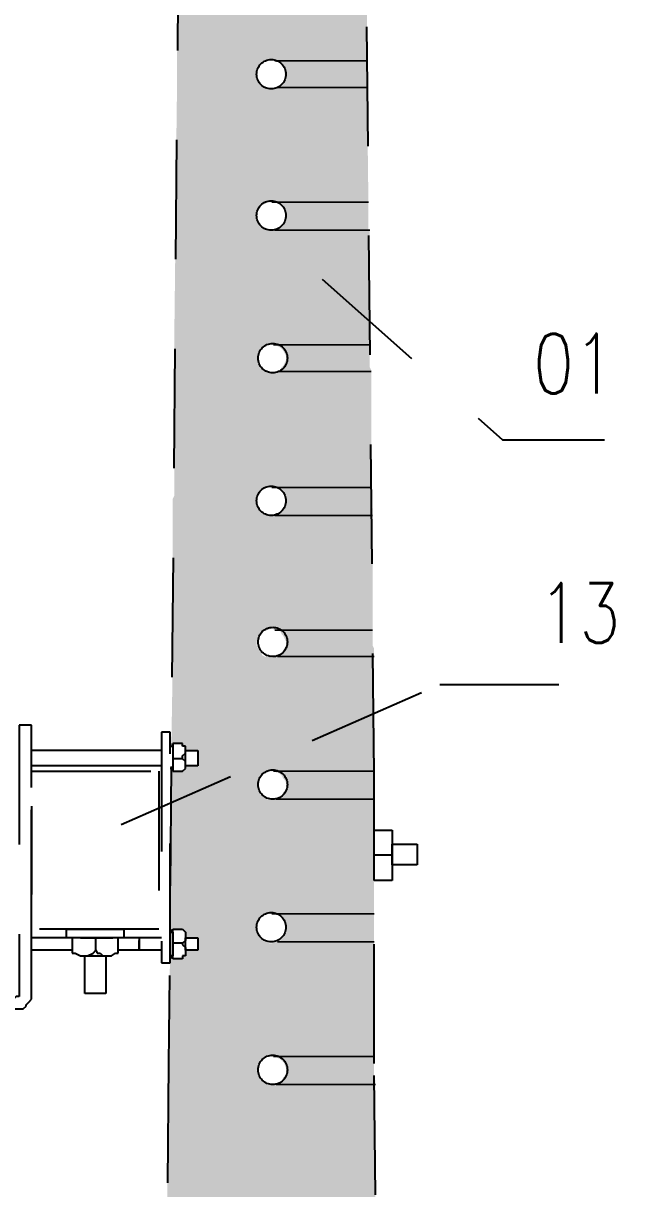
# Model space of a CAD drawing. Header units: metres. Extents: x 2999 to 3164, y 1641 to 1678.
# Drawn here: x 3119.093 to 3120.099, y 1668.401 to 1670.354 of the extents above; entities that cross this region are included whole.
import ezdxf

# ---------------------------------------------------------------- set-up
doc = ezdxf.new("R2010")
doc.units = ezdxf.units.M
doc.linetypes.add('CONTORNO_QUADRO_T', pattern=[0.35, 0.2, -0.15])
doc.linetypes.add('Contínuo', pattern=[0])
doc.layers.add('PDF29_Geometry', color=7, linetype='Continuous')
doc.layers.add('PDF29_Solid Fills', color=7, linetype='Continuous', true_color=0x939598)
doc.layers.add('PDF8_Text', color=30, linetype='Continuous', true_color=0xff7f00)
doc.styles.add('ROMANS', font='ROMANS.shx', dxfattribs={"width": 0.8, "height": 0.1})

msp = doc.modelspace()

# ---------------------------------------------------------------- linework, layer by layer
at = {"layer": 'PDF29_Geometry', "linetype": 'CONTORNO_QUADRO_T', "lineweight": 25}
for points in [[(3119.3628, 1671.5585), (3119.337, 1668.611), (3119.3277, 1667.6785)], [(3119.6955, 1667.3411), (3119.6815, 1668.611), (3119.6815, 1669.0983), (3119.658, 1671.5585)], [(3119.3253, 1669.1358), (3119.1801, 1669.1358), (3119.1074, 1669.1358)], [(3119.3394, 1669.1428), (3119.3441, 1669.1428), (3119.3441, 1669.1053), (3119.3394, 1669.1053)], [(3119.3605, 1669.1217), (3119.3441, 1669.1217)], [(3119.3253, 1669.11), (3119.1543, 1669.11), (3119.1074, 1669.11)], [(3119.3206, 1668.8359), (3119.1074, 1668.8359), (3119.1074, 1669.1007), (3119.3206, 1669.1007), (3119.3206, 1668.8218)], [(3119.1074, 1669.0421), (3119.1074, 1668.8945)], [(3119.7119, 1668.9601), (3119.7119, 1668.9554), (3119.7119, 1668.9249), (3119.7119, 1668.9179), (3119.6815, 1668.9179), (3119.6815, 1669.0023), (3119.7119, 1669.0023), (3119.7119, 1668.9976), (3119.7119, 1668.9601), (3119.6815, 1668.9601)], [(3119.1754, 1668.8218), (3119.1074, 1668.8218)], [(3119.241, 1668.8218), (3119.1894, 1668.8218), (3119.241, 1668.8218)], [(3119.241, 1668.8218), (3119.1894, 1668.8218), (3119.2433, 1668.8218), (3119.1894, 1668.8218)], [(3119.1965, 1668.8218), (3119.2316, 1668.8218)], [(3119.2152, 1668.8008), (3119.2152, 1668.8218)], [(3119.3253, 1668.8218), (3119.2527, 1668.8218)], [(3119.2878, 1668.8218), (3119.2878, 1668.8008), (3119.2878, 1668.8172)], [(3119.3394, 1668.8312), (3119.3441, 1668.8312), (3119.3441, 1668.7914), (3119.3394, 1668.7914)], [(3119.1754, 1668.8008), (3119.1074, 1668.8008)], [(3119.3253, 1668.8008), (3119.2527, 1668.8008)], [(3119.3605, 1668.8125), (3119.3441, 1668.8125)], [(3119.1918, 1668.7914), (3119.2363, 1668.7914)], [(3119.2316, 1668.7914), (3119.2316, 1668.7328), (3119.2316, 1668.7281), (3119.1965, 1668.7281), (3119.1965, 1668.7914)]]:
    msp.add_lwpolyline(points, dxfattribs=at)
at = {"layer": 'PDF29_Geometry', "color": 252, "linetype": 'CONTORNO_QUADRO_T', "lineweight": 0, "true_color": 0x939598}
for points in [[(3119.6697, 1670.2909), (3119.5151, 1670.2909), (3119.6697, 1670.2909)], [(3119.6697, 1670.2464), (3119.5198, 1670.2464), (3119.6697, 1670.2464)], [(3119.6721, 1670.0543), (3119.5104, 1670.0543), (3119.6721, 1670.0543)], [(3119.6744, 1670.0074), (3119.5151, 1670.0074), (3119.6744, 1670.0074)], [(3119.6744, 1669.8153), (3119.5128, 1669.8153), (3119.6744, 1669.8153)], [(3119.6768, 1669.7708), (3119.5198, 1669.7708), (3119.6768, 1669.7708)], [(3119.6768, 1669.5763), (3119.5104, 1669.5763), (3119.6768, 1669.5763)], [(3119.6791, 1669.5294), (3119.5151, 1669.5294), (3119.6791, 1669.5294)], [(3119.6791, 1669.3373), (3119.5151, 1669.3373), (3119.6791, 1669.3373)], [(3119.6815, 1669.2928), (3119.5198, 1669.2928), (3119.6815, 1669.2928)], [(3119.6815, 1669.1007), (3119.5128, 1669.1007), (3119.6815, 1669.1007)], [(3119.6815, 1669.0538), (3119.5174, 1669.0538), (3119.6815, 1669.0538)], [(3119.6815, 1668.8617), (3119.5104, 1668.8617), (3119.6815, 1668.8617)], [(3119.6815, 1668.8148), (3119.5198, 1668.8148), (3119.6815, 1668.8148)], [(3119.6815, 1668.6227), (3119.5128, 1668.6227), (3119.6815, 1668.6227)], [(3119.6838, 1668.5758), (3119.5174, 1668.5758), (3119.6838, 1668.5758)]]:
    msp.add_lwpolyline(points, dxfattribs=at)
at = {"layer": 'PDF29_Geometry', "color": 150, "linetype": 'CONTORNO_QUADRO_T', "lineweight": 25, "true_color": 0x007fff}
for points in [[(3119.5948, 1669.9254), (3119.897, 1669.656), (3120.0681, 1669.656)], [(3119.2574, 1669.0116), (3119.7916, 1669.2459), (3120.0985, 1669.2459)]]:
    msp.add_lwpolyline(points, dxfattribs=at)
at = {"layer": 'PDF29_Geometry', "linetype": 'CONTORNO_QUADRO_T', "lineweight": 25}
for points in [[(3119.0863, 1669.178), (3119.0863, 1668.7234), (3119.0816, 1668.7234), (3119.077, 1668.7188), (3118.9012, 1668.7188), (3118.9012, 1668.7024), (3119.0816, 1668.7024), (3119.0863, 1668.7024), (3119.0887, 1668.7024), (3119.0934, 1668.7024), (3119.098, 1668.707), (3119.098, 1668.7094), (3119.1027, 1668.7141), (3119.1074, 1668.7188), (3119.1074, 1668.7234), (3119.1074, 1669.178)], [(3119.3394, 1668.7797), (3119.3394, 1669.1663), (3119.3253, 1669.1663), (3119.3253, 1668.7797)], [(3119.3605, 1669.1475), (3119.3441, 1669.1475), (3119.3441, 1669.1007), (3119.3605, 1669.1007), (3119.3651, 1669.1053), (3119.3651, 1669.1171), (3119.3605, 1669.1217), (3119.3605, 1669.1264), (3119.3651, 1669.1311), (3119.3651, 1669.1428), (3119.3605, 1669.1428)], [(3119.3651, 1669.11), (3119.3651, 1669.1358), (3119.3862, 1669.1358), (3119.3862, 1669.1311), (3119.3862, 1669.1147), (3119.3862, 1669.11)], [(3119.7119, 1668.9788), (3119.7541, 1668.9788), (3119.7541, 1668.9437), (3119.7119, 1668.9437)], [(3119.166, 1668.8359), (3119.2621, 1668.8359), (3119.2621, 1668.8218), (3119.166, 1668.8218)], [(3119.2527, 1668.8008), (3119.2527, 1668.8218), (3119.1754, 1668.8218), (3119.1754, 1668.8008), (3119.1754, 1668.7961), (3119.1801, 1668.7961), (3119.1894, 1668.7914), (3119.2011, 1668.7914), (3119.2105, 1668.7961), (3119.2152, 1668.8008), (3119.2175, 1668.7961), (3119.2222, 1668.7961), (3119.2269, 1668.7914), (3119.241, 1668.7914), (3119.248, 1668.7961), (3119.2527, 1668.7961)], [(3119.3605, 1668.8359), (3119.3651, 1668.8312), (3119.3651, 1668.8172), (3119.3605, 1668.8125), (3119.3605, 1668.8101), (3119.3651, 1668.8054), (3119.3651, 1668.7914), (3119.3605, 1668.7914), (3119.3605, 1668.7867), (3119.3441, 1668.7867), (3119.3441, 1668.8359)], [(3119.3651, 1668.8218), (3119.3862, 1668.8218), (3119.3862, 1668.8008), (3119.3651, 1668.8008)]]:
    msp.add_lwpolyline(points, close=True, dxfattribs=at)
for centre in [(3119.5092, 1670.2687), (3119.5092, 1670.032), (3119.5116, 1669.793), (3119.5092, 1669.554), (3119.5116, 1669.3174), (3119.5116, 1669.0784), (3119.5092, 1668.8394), (3119.5116, 1668.6004)]:
    msp.add_circle(centre, 0.0246, dxfattribs=at)
at = {"layer": 'PDF29_Solid Fills', "linetype": 'CONTORNO_QUADRO_T', "transparency": 33554559}
for points in [[(3119.3534, 1670.3987), (3119.6697, 1670.2933), (3119.3511, 1670.2933)], [(3119.6697, 1670.3987), (3119.3534, 1670.3987), (3119.6697, 1670.2933)], [(3119.5057, 1670.2933), (3119.3511, 1670.2933), (3119.501, 1670.2909)], [(3119.3511, 1670.2933), (3119.501, 1670.2909), (3119.3511, 1670.2909)], [(3119.4987, 1670.2909), (3119.4987, 1670.2909), (3119.3511, 1670.2909)], [(3119.4987, 1670.2909), (3119.3511, 1670.2909), (3119.501, 1670.2909)], [(3119.4987, 1670.2909), (3119.3511, 1670.2909), (3119.494, 1670.2886)], [(3119.3511, 1670.2909), (3119.494, 1670.2886), (3119.3511, 1670.2886)], [(3119.494, 1670.2886), (3119.3511, 1670.2886), (3119.4893, 1670.2839)], [(3119.3511, 1670.2886), (3119.4893, 1670.2839), (3119.3511, 1670.2839)], [(3119.4893, 1670.2839), (3119.3511, 1670.2839), (3119.487, 1670.2815)], [(3119.3511, 1670.2839), (3119.487, 1670.2815), (3119.3511, 1670.2815)], [(3119.6697, 1670.2933), (3119.5104, 1670.2933), (3119.6697, 1670.2909)], [(3119.5104, 1670.2933), (3119.6697, 1670.2909), (3119.5151, 1670.2909)], [(3119.5151, 1670.2909), (3119.6697, 1670.2909), (3119.5198, 1670.2909)], [(3119.6697, 1670.2909), (3119.5198, 1670.2909), (3119.6697, 1670.2886)], [(3119.5198, 1670.2909), (3119.6697, 1670.2886), (3119.5221, 1670.2886)], [(3119.6697, 1670.2886), (3119.5221, 1670.2886), (3119.6697, 1670.2839)], [(3119.5221, 1670.2886), (3119.6697, 1670.2839), (3119.5268, 1670.2839)], [(3119.6697, 1670.2839), (3119.5268, 1670.2839), (3119.6697, 1670.2815)], [(3119.5268, 1670.2839), (3119.6697, 1670.2815), (3119.5292, 1670.2815)], [(3119.487, 1670.2815), (3119.3511, 1670.2815), (3119.4846, 1670.2769)], [(3119.3511, 1670.2815), (3119.4846, 1670.2769), (3119.3511, 1670.2769)], [(3119.4846, 1670.2769), (3119.3511, 1670.2769), (3119.4846, 1670.2722)], [(3119.3511, 1670.2769), (3119.4846, 1670.2722), (3119.3511, 1670.2722)], [(3119.4846, 1670.2722), (3119.3511, 1670.2722), (3119.4846, 1670.2675)], [(3119.3511, 1670.2722), (3119.4846, 1670.2675), (3119.3511, 1670.2675)], [(3119.4846, 1670.2675), (3119.3511, 1670.2675), (3119.4846, 1670.2651)], [(3119.3511, 1670.2675), (3119.4846, 1670.2651), (3119.3511, 1670.2651)], [(3119.4846, 1670.2651), (3119.3511, 1670.2651), (3119.4846, 1670.2605)], [(3119.3511, 1670.2651), (3119.4846, 1670.2605), (3119.3511, 1670.2605)], [(3119.6697, 1670.2815), (3119.5292, 1670.2815), (3119.6697, 1670.2769)], [(3119.5292, 1670.2815), (3119.6697, 1670.2769), (3119.5315, 1670.2769)], [(3119.6697, 1670.2769), (3119.5315, 1670.2769), (3119.6697, 1670.2722)], [(3119.5315, 1670.2769), (3119.6697, 1670.2722), (3119.5315, 1670.2722)], [(3119.6697, 1670.2722), (3119.5315, 1670.2722), (3119.6697, 1670.2675)], [(3119.5315, 1670.2722), (3119.6697, 1670.2675), (3119.5315, 1670.2675)], [(3119.6697, 1670.2675), (3119.5315, 1670.2675), (3119.6697, 1670.2651)], [(3119.5315, 1670.2675), (3119.6697, 1670.2651), (3119.5315, 1670.2651)], [(3119.6697, 1670.2651), (3119.5315, 1670.2651), (3119.6697, 1670.2605)], [(3119.5315, 1670.2651), (3119.6697, 1670.2605), (3119.5315, 1670.2605)], [(3119.3511, 1670.2441), (3119.6721, 1670.0543), (3119.3487, 1670.0543)], [(3119.4846, 1670.2605), (3119.3511, 1670.2605), (3119.487, 1670.2581)], [(3119.3511, 1670.2605), (3119.487, 1670.2581), (3119.3511, 1670.2581)], [(3119.487, 1670.2581), (3119.3511, 1670.2581), (3119.4893, 1670.2534)], [(3119.3511, 1670.2581), (3119.4893, 1670.2534), (3119.3511, 1670.2534)], [(3119.487, 1670.2558), (3119.3511, 1670.2558), (3119.4917, 1670.2511)], [(3119.3511, 1670.2558), (3119.4917, 1670.2511), (3119.3511, 1670.2511)], [(3119.4917, 1670.2511), (3119.3511, 1670.2511), (3119.494, 1670.2487)], [(3119.3511, 1670.2511), (3119.494, 1670.2487), (3119.3511, 1670.2487)], [(3119.494, 1670.2487), (3119.3511, 1670.2487), (3119.4987, 1670.2464)], [(3119.3511, 1670.2487), (3119.4987, 1670.2464), (3119.3511, 1670.2464)], [(3119.501, 1670.2464), (3119.501, 1670.2464), (3119.3511, 1670.2464)], [(3119.501, 1670.2464), (3119.3511, 1670.2464), (3119.4987, 1670.2464)], [(3119.501, 1670.2464), (3119.3511, 1670.2464), (3119.5057, 1670.2441)], [(3119.3511, 1670.2464), (3119.5057, 1670.2441), (3119.3511, 1670.2441)], [(3119.6697, 1670.2441), (3119.3511, 1670.2441), (3119.6721, 1670.0543)], [(3119.5151, 1670.2464), (3119.6697, 1670.2441), (3119.5104, 1670.2441)], [(3119.5198, 1670.2464), (3119.6697, 1670.2464), (3119.5151, 1670.2464)], [(3119.6697, 1670.2464), (3119.5151, 1670.2464), (3119.6697, 1670.2441)], [(3119.5221, 1670.2487), (3119.6697, 1670.2464), (3119.5198, 1670.2464)], [(3119.5268, 1670.2511), (3119.6697, 1670.2487), (3119.5221, 1670.2487)], [(3119.6697, 1670.2487), (3119.5221, 1670.2487), (3119.6697, 1670.2464)], [(3119.5292, 1670.2558), (3119.6697, 1670.2511), (3119.5268, 1670.2511)], [(3119.6697, 1670.2511), (3119.5268, 1670.2511), (3119.6697, 1670.2487)], [(3119.5315, 1670.2605), (3119.6697, 1670.2581), (3119.5292, 1670.2581)], [(3119.6697, 1670.2581), (3119.5292, 1670.2581), (3119.6697, 1670.2534)], [(3119.5292, 1670.2581), (3119.6697, 1670.2534), (3119.5292, 1670.2534)], [(3119.6697, 1670.2558), (3119.5292, 1670.2558), (3119.6697, 1670.2511)], [(3119.6697, 1670.2605), (3119.5315, 1670.2605), (3119.6697, 1670.2581)], [(3119.5034, 1670.0543), (3119.5034, 1670.0543), (3119.3487, 1670.0543)], [(3119.5034, 1670.0543), (3119.3487, 1670.0543), (3119.5057, 1670.0543)], [(3119.5034, 1670.0543), (3119.3487, 1670.0543), (3119.4987, 1670.0519)], [(3119.3487, 1670.0543), (3119.4987, 1670.0519), (3119.3487, 1670.0519)], [(3119.4987, 1670.0519), (3119.3487, 1670.0519), (3119.494, 1670.0496)], [(3119.3487, 1670.0519), (3119.494, 1670.0496), (3119.3487, 1670.0496)], [(3119.494, 1670.0496), (3119.3487, 1670.0496), (3119.4917, 1670.0472)], [(3119.3487, 1670.0496), (3119.4917, 1670.0472), (3119.3487, 1670.0472)], [(3119.5104, 1670.0543), (3119.6721, 1670.0543), (3119.5151, 1670.0543)], [(3119.6721, 1670.0543), (3119.5151, 1670.0543), (3119.6721, 1670.0519)], [(3119.5151, 1670.0543), (3119.6721, 1670.0519), (3119.5198, 1670.0519)], [(3119.6721, 1670.0519), (3119.5198, 1670.0519), (3119.6721, 1670.0496)], [(3119.5198, 1670.0519), (3119.6721, 1670.0496), (3119.5245, 1670.0496)], [(3119.6721, 1670.0496), (3119.5245, 1670.0496), (3119.6721, 1670.0472)], [(3119.5245, 1670.0496), (3119.6721, 1670.0472), (3119.5268, 1670.0472)], [(3119.4917, 1670.0472), (3119.3487, 1670.0472), (3119.4893, 1670.0426)], [(3119.3487, 1670.0472), (3119.4893, 1670.0426), (3119.3487, 1670.0426)], [(3119.4893, 1670.0426), (3119.3487, 1670.0426), (3119.487, 1670.0402)], [(3119.3487, 1670.0426), (3119.487, 1670.0402), (3119.3487, 1670.0402)], [(3119.487, 1670.0402), (3119.3487, 1670.0402), (3119.4846, 1670.0355)], [(3119.3487, 1670.0402), (3119.4846, 1670.0355), (3119.3487, 1670.0355)], [(3119.4846, 1670.0355), (3119.3487, 1670.0355), (3119.4846, 1670.0308)], [(3119.3487, 1670.0355), (3119.4846, 1670.0308), (3119.3487, 1670.0308)], [(3119.4846, 1670.0308), (3119.3487, 1670.0308), (3119.4846, 1670.0262)], [(3119.3487, 1670.0308), (3119.4846, 1670.0262), (3119.3487, 1670.0262)], [(3119.6721, 1670.0472), (3119.5268, 1670.0472), (3119.6721, 1670.0426)], [(3119.5268, 1670.0472), (3119.6721, 1670.0426), (3119.5292, 1670.0426)], [(3119.6721, 1670.0426), (3119.5292, 1670.0426), (3119.6721, 1670.0402)], [(3119.5292, 1670.0426), (3119.6721, 1670.0402), (3119.5315, 1670.0402)], [(3119.6721, 1670.0402), (3119.5315, 1670.0402), (3119.6721, 1670.0355)], [(3119.5315, 1670.0402), (3119.6721, 1670.0355), (3119.5338, 1670.0355)], [(3119.6721, 1670.0355), (3119.5338, 1670.0355), (3119.6721, 1670.0308)], [(3119.5338, 1670.0355), (3119.6721, 1670.0308), (3119.5338, 1670.0308)], [(3119.6721, 1670.0308), (3119.5338, 1670.0308), (3119.6721, 1670.0262)], [(3119.5338, 1670.0308), (3119.6721, 1670.0262), (3119.5338, 1670.0262)], [(3119.4846, 1670.0262), (3119.3487, 1670.0262), (3119.487, 1670.0215)], [(3119.3487, 1670.0262), (3119.487, 1670.0215), (3119.3487, 1670.0215)], [(3119.487, 1670.0215), (3119.3487, 1670.0215), (3119.4893, 1670.0168)], [(3119.3487, 1670.0215), (3119.4893, 1670.0168), (3119.3487, 1670.0168)], [(3119.4893, 1670.0168), (3119.3487, 1670.0168), (3119.4917, 1670.0144)], [(3119.3487, 1670.0168), (3119.4917, 1670.0144), (3119.3487, 1670.0144)], [(3119.4917, 1670.0144), (3119.3487, 1670.0144), (3119.494, 1670.0121)], [(3119.3487, 1670.0144), (3119.494, 1670.0121), (3119.3487, 1670.0121)], [(3119.494, 1670.0121), (3119.3487, 1670.0121), (3119.4987, 1670.0097)], [(3119.3487, 1670.0121), (3119.4987, 1670.0097), (3119.3487, 1670.0097)], [(3119.4987, 1670.0097), (3119.3487, 1670.0097), (3119.5034, 1670.0074)], [(3119.3487, 1670.0097), (3119.5034, 1670.0074), (3119.3487, 1670.0074)], [(3119.5198, 1670.0097), (3119.6744, 1670.0074), (3119.5151, 1670.0074)], [(3119.5245, 1670.0121), (3119.6721, 1670.0097), (3119.5198, 1670.0097)], [(3119.6721, 1670.0097), (3119.5198, 1670.0097), (3119.6744, 1670.0074)], [(3119.5268, 1670.0144), (3119.6721, 1670.0121), (3119.5245, 1670.0121)], [(3119.6721, 1670.0121), (3119.5245, 1670.0121), (3119.6721, 1670.0097)], [(3119.5292, 1670.0168), (3119.6721, 1670.0144), (3119.5268, 1670.0144)], [(3119.6721, 1670.0144), (3119.5268, 1670.0144), (3119.6721, 1670.0121)], [(3119.5315, 1670.0215), (3119.6721, 1670.0168), (3119.5292, 1670.0168)], [(3119.6721, 1670.0168), (3119.5292, 1670.0168), (3119.6721, 1670.0144)], [(3119.5338, 1670.0262), (3119.6721, 1670.0215), (3119.5315, 1670.0215)], [(3119.6721, 1670.0215), (3119.5315, 1670.0215), (3119.6721, 1670.0168)], [(3119.6721, 1670.0262), (3119.5338, 1670.0262), (3119.6721, 1670.0215)], [(3119.3487, 1670.0074), (3119.6744, 1669.8153), (3119.3464, 1669.8153)], [(3119.5057, 1670.0074), (3119.5057, 1670.0074), (3119.3487, 1670.0074)], [(3119.5057, 1670.0074), (3119.3487, 1670.0074), (3119.5034, 1670.0074)], [(3119.6744, 1670.0074), (3119.3487, 1670.0074), (3119.6744, 1669.8153)], [(3119.5151, 1670.0074), (3119.6744, 1670.0074), (3119.5104, 1670.0074)], [(3119.5034, 1669.8153), (3119.5034, 1669.8153), (3119.3464, 1669.8153)], [(3119.5034, 1669.8153), (3119.3464, 1669.8153), (3119.5081, 1669.8153)], [(3119.5034, 1669.8153), (3119.3464, 1669.8153), (3119.4987, 1669.8129)], [(3119.3464, 1669.8153), (3119.4987, 1669.8129), (3119.3464, 1669.8129)], [(3119.5128, 1669.8153), (3119.6744, 1669.8153), (3119.5151, 1669.8153)], [(3119.6744, 1669.8153), (3119.5151, 1669.8153), (3119.6744, 1669.8129)], [(3119.5151, 1669.8153), (3119.6744, 1669.8129), (3119.5198, 1669.8129)], [(3119.4987, 1669.8129), (3119.3464, 1669.8129), (3119.4964, 1669.8106)], [(3119.3464, 1669.8129), (3119.4964, 1669.8106), (3119.3464, 1669.8106)], [(3119.4964, 1669.8106), (3119.3464, 1669.8106), (3119.4917, 1669.8083)], [(3119.3464, 1669.8106), (3119.4917, 1669.8083), (3119.3464, 1669.8083)], [(3119.4917, 1669.8083), (3119.3464, 1669.8083), (3119.4893, 1669.8059)], [(3119.3464, 1669.8083), (3119.4893, 1669.8059), (3119.3464, 1669.8059)], [(3119.4893, 1669.8059), (3119.3464, 1669.8059), (3119.487, 1669.8012)], [(3119.3464, 1669.8059), (3119.487, 1669.8012), (3119.3464, 1669.8012)], [(3119.487, 1669.8012), (3119.3464, 1669.8012), (3119.487, 1669.7965)], [(3119.3464, 1669.8012), (3119.487, 1669.7965), (3119.3464, 1669.7965)], [(3119.487, 1669.7965), (3119.3464, 1669.7965), (3119.487, 1669.7918)], [(3119.3464, 1669.7965), (3119.487, 1669.7918), (3119.3464, 1669.7918)], [(3119.6744, 1669.8129), (3119.5198, 1669.8129), (3119.6744, 1669.8106)], [(3119.5198, 1669.8129), (3119.6744, 1669.8106), (3119.5245, 1669.8106)], [(3119.6744, 1669.8106), (3119.5245, 1669.8106), (3119.6744, 1669.8083)], [(3119.5245, 1669.8106), (3119.6744, 1669.8083), (3119.5268, 1669.8083)], [(3119.6744, 1669.8083), (3119.5268, 1669.8083), (3119.6744, 1669.8059)], [(3119.5268, 1669.8083), (3119.6744, 1669.8059), (3119.5292, 1669.8059)], [(3119.6744, 1669.8059), (3119.5292, 1669.8059), (3119.6744, 1669.8012)], [(3119.5292, 1669.8059), (3119.6744, 1669.8012), (3119.5315, 1669.8012)], [(3119.6744, 1669.8012), (3119.5315, 1669.8012), (3119.6744, 1669.7965)], [(3119.5315, 1669.8012), (3119.6744, 1669.7965), (3119.5338, 1669.7965)], [(3119.6744, 1669.7965), (3119.5338, 1669.7965), (3119.6744, 1669.7918)], [(3119.5338, 1669.7965), (3119.6744, 1669.7918), (3119.5338, 1669.7918)], [(3119.487, 1669.7918), (3119.3464, 1669.7918), (3119.487, 1669.7895)], [(3119.3464, 1669.7918), (3119.487, 1669.7895), (3119.3464, 1669.7895)], [(3119.487, 1669.7895), (3119.3464, 1669.7895), (3119.487, 1669.7848)], [(3119.3464, 1669.7895), (3119.487, 1669.7848), (3119.3464, 1669.7848)], [(3119.487, 1669.7848), (3119.3464, 1669.7848), (3119.4893, 1669.7801)], [(3119.3464, 1669.7848), (3119.4893, 1669.7801), (3119.3464, 1669.7801)], [(3119.4893, 1669.7801), (3119.3464, 1669.7801), (3119.4917, 1669.7778)], [(3119.3464, 1669.7801), (3119.4917, 1669.7778), (3119.3464, 1669.7778)], [(3119.4917, 1669.7778), (3119.3464, 1669.7778), (3119.4964, 1669.7731)], [(3119.3464, 1669.7778), (3119.4964, 1669.7731), (3119.3464, 1669.7731)], [(3119.5268, 1669.7778), (3119.6768, 1669.7731), (3119.5245, 1669.7731)], [(3119.5292, 1669.7801), (3119.6744, 1669.7778), (3119.5268, 1669.7778)], [(3119.6744, 1669.7778), (3119.5268, 1669.7778), (3119.6768, 1669.7731)], [(3119.5315, 1669.7848), (3119.6744, 1669.7801), (3119.5292, 1669.7801)], [(3119.6744, 1669.7801), (3119.5292, 1669.7801), (3119.6744, 1669.7778)], [(3119.5338, 1669.7895), (3119.6744, 1669.7848), (3119.5315, 1669.7848)], [(3119.6744, 1669.7848), (3119.5315, 1669.7848), (3119.6744, 1669.7801)], [(3119.6744, 1669.7918), (3119.5338, 1669.7918), (3119.6744, 1669.7895)], [(3119.5338, 1669.7918), (3119.6744, 1669.7895), (3119.5338, 1669.7895)], [(3119.6744, 1669.7895), (3119.5338, 1669.7895), (3119.6744, 1669.7848)], [(3119.4964, 1669.7731), (3119.3464, 1669.7731), (3119.4987, 1669.7708)], [(3119.3464, 1669.7731), (3119.4987, 1669.7708), (3119.3464, 1669.7708)], [(3119.5034, 1669.7708), (3119.5034, 1669.7708), (3119.3464, 1669.7708)], [(3119.5034, 1669.7708), (3119.3464, 1669.7708), (3119.4987, 1669.7708)], [(3119.5034, 1669.7708), (3119.3464, 1669.7708), (3119.5081, 1669.7684)], [(3119.3464, 1669.7708), (3119.5081, 1669.7684), (3119.3464, 1669.7684)], [(3119.6768, 1669.7684), (3119.3464, 1669.7684), (3119.6768, 1669.5763)], [(3119.3464, 1669.7684), (3119.6768, 1669.5763), (3119.3464, 1669.5763)], [(3119.5151, 1669.7708), (3119.6768, 1669.7684), (3119.5128, 1669.7684)], [(3119.5198, 1669.7708), (3119.6768, 1669.7708), (3119.5151, 1669.7708)], [(3119.6768, 1669.7708), (3119.5151, 1669.7708), (3119.6768, 1669.7684)], [(3119.5245, 1669.7731), (3119.6768, 1669.7708), (3119.5198, 1669.7708)], [(3119.6768, 1669.7731), (3119.5245, 1669.7731), (3119.6768, 1669.7708)], [(3119.3464, 1669.5622), (3119.4846, 1669.5575), (3119.3441, 1669.5575)], [(3119.501, 1669.5763), (3119.501, 1669.5763), (3119.3464, 1669.5763)], [(3119.501, 1669.5763), (3119.3464, 1669.5763), (3119.5057, 1669.5763)], [(3119.501, 1669.5763), (3119.3464, 1669.5763), (3119.4987, 1669.5739)], [(3119.3464, 1669.5763), (3119.4987, 1669.5739), (3119.3464, 1669.5739)], [(3119.4987, 1669.5739), (3119.3464, 1669.5739), (3119.494, 1669.5716)], [(3119.3464, 1669.5739), (3119.494, 1669.5716), (3119.3464, 1669.5716)], [(3119.494, 1669.5716), (3119.3464, 1669.5716), (3119.4917, 1669.5693)], [(3119.3464, 1669.5716), (3119.4917, 1669.5693), (3119.3464, 1669.5693)], [(3119.4917, 1669.5693), (3119.3464, 1669.5693), (3119.4893, 1669.5646)], [(3119.3464, 1669.5693), (3119.4893, 1669.5646), (3119.3464, 1669.5646)], [(3119.4893, 1669.5646), (3119.3464, 1669.5646), (3119.487, 1669.5622)], [(3119.3464, 1669.5646), (3119.487, 1669.5622), (3119.3464, 1669.5622)], [(3119.487, 1669.5622), (3119.3464, 1669.5622), (3119.4846, 1669.5575)], [(3119.5104, 1669.5763), (3119.6768, 1669.5763), (3119.5151, 1669.5763)], [(3119.6768, 1669.5763), (3119.5151, 1669.5763), (3119.6768, 1669.5739)], [(3119.5151, 1669.5763), (3119.6768, 1669.5739), (3119.5198, 1669.5739)], [(3119.6768, 1669.5739), (3119.5198, 1669.5739), (3119.6768, 1669.5716)], [(3119.5198, 1669.5739), (3119.6768, 1669.5716), (3119.5245, 1669.5716)], [(3119.6768, 1669.5716), (3119.5245, 1669.5716), (3119.6768, 1669.5693)], [(3119.5245, 1669.5716), (3119.6768, 1669.5693), (3119.5268, 1669.5693)], [(3119.6768, 1669.5693), (3119.5268, 1669.5693), (3119.6768, 1669.5646)], [(3119.5268, 1669.5693), (3119.6768, 1669.5646), (3119.5292, 1669.5646)], [(3119.6768, 1669.5646), (3119.5292, 1669.5646), (3119.6768, 1669.5622)], [(3119.5292, 1669.5646), (3119.6768, 1669.5622), (3119.5315, 1669.5622)], [(3119.6768, 1669.5622), (3119.5315, 1669.5622), (3119.6768, 1669.5575)], [(3119.5315, 1669.5622), (3119.6768, 1669.5575), (3119.5315, 1669.5575)], [(3119.4846, 1669.5575), (3119.3441, 1669.5575), (3119.4846, 1669.5529)], [(3119.3441, 1669.5575), (3119.4846, 1669.5529), (3119.3441, 1669.5529)], [(3119.4846, 1669.5529), (3119.3441, 1669.5529), (3119.4846, 1669.5482)], [(3119.3441, 1669.5529), (3119.4846, 1669.5482), (3119.3441, 1669.5482)], [(3119.4846, 1669.5482), (3119.3441, 1669.5482), (3119.487, 1669.5435)], [(3119.3441, 1669.5482), (3119.487, 1669.5435), (3119.3441, 1669.5435)], [(3119.487, 1669.5435), (3119.3441, 1669.5435), (3119.4893, 1669.5411)], [(3119.3441, 1669.5435), (3119.4893, 1669.5411), (3119.3441, 1669.5411)], [(3119.4893, 1669.5411), (3119.3441, 1669.5411), (3119.4917, 1669.5365)], [(3119.3441, 1669.5411), (3119.4917, 1669.5365), (3119.3441, 1669.5365)], [(3119.5292, 1669.5411), (3119.6791, 1669.5365), (3119.5268, 1669.5365)], [(3119.5315, 1669.5435), (3119.6791, 1669.5411), (3119.5292, 1669.5411)], [(3119.6791, 1669.5411), (3119.5292, 1669.5411), (3119.6791, 1669.5365)], [(3119.6768, 1669.5575), (3119.5315, 1669.5575), (3119.6768, 1669.5529)], [(3119.5315, 1669.5575), (3119.6768, 1669.5529), (3119.5338, 1669.5529)], [(3119.5338, 1669.5529), (3119.6768, 1669.5482), (3119.5315, 1669.5482)], [(3119.6768, 1669.5482), (3119.5315, 1669.5482), (3119.6768, 1669.5435)], [(3119.5315, 1669.5482), (3119.6768, 1669.5435), (3119.5315, 1669.5435)], [(3119.6768, 1669.5435), (3119.5315, 1669.5435), (3119.6791, 1669.5411)], [(3119.6768, 1669.5529), (3119.5338, 1669.5529), (3119.6768, 1669.5482)], [(3119.4917, 1669.5365), (3119.3441, 1669.5365), (3119.494, 1669.5341)], [(3119.3441, 1669.5365), (3119.494, 1669.5341), (3119.3441, 1669.5341)], [(3119.494, 1669.5341), (3119.3441, 1669.5341), (3119.4987, 1669.5318)], [(3119.3441, 1669.5341), (3119.4987, 1669.5318), (3119.3441, 1669.5318)], [(3119.4987, 1669.5318), (3119.3441, 1669.5318), (3119.501, 1669.5294)], [(3119.3441, 1669.5318), (3119.501, 1669.5294), (3119.3441, 1669.5294)], [(3119.5057, 1669.5294), (3119.5057, 1669.5294), (3119.3441, 1669.5294)], [(3119.5057, 1669.5294), (3119.3441, 1669.5294), (3119.501, 1669.5294)], [(3119.6791, 1669.5294), (3119.3441, 1669.5294), (3119.6791, 1669.3396)], [(3119.3441, 1669.5294), (3119.6791, 1669.3396), (3119.3441, 1669.3396)], [(3119.5151, 1669.5294), (3119.6791, 1669.5294), (3119.5104, 1669.5294)], [(3119.5198, 1669.5318), (3119.6791, 1669.5294), (3119.5151, 1669.5294)], [(3119.5245, 1669.5341), (3119.6791, 1669.5318), (3119.5198, 1669.5318)], [(3119.6791, 1669.5318), (3119.5198, 1669.5318), (3119.6791, 1669.5294)], [(3119.5268, 1669.5365), (3119.6791, 1669.5341), (3119.5245, 1669.5341)], [(3119.6791, 1669.5341), (3119.5245, 1669.5341), (3119.6791, 1669.5318)], [(3119.6791, 1669.5365), (3119.5268, 1669.5365), (3119.6791, 1669.5341)], [(3119.5081, 1669.3396), (3119.3441, 1669.3396), (3119.5034, 1669.3373)], [(3119.3441, 1669.3396), (3119.5034, 1669.3373), (3119.3441, 1669.3373)], [(3119.4987, 1669.3373), (3119.4987, 1669.3373), (3119.3441, 1669.3373)], [(3119.4987, 1669.3373), (3119.3441, 1669.3373), (3119.5034, 1669.3373)], [(3119.4987, 1669.3373), (3119.3441, 1669.3373), (3119.494, 1669.335)], [(3119.3441, 1669.3373), (3119.494, 1669.335), (3119.3441, 1669.335)], [(3119.494, 1669.335), (3119.3441, 1669.335), (3119.4917, 1669.3303)], [(3119.3441, 1669.335), (3119.4917, 1669.3303), (3119.3441, 1669.3303)], [(3119.4917, 1669.3303), (3119.3441, 1669.3303), (3119.4893, 1669.3279)], [(3119.3441, 1669.3303), (3119.4893, 1669.3279), (3119.3441, 1669.3279)], [(3119.4893, 1669.3279), (3119.3441, 1669.3279), (3119.487, 1669.3232)], [(3119.3441, 1669.3279), (3119.487, 1669.3232), (3119.3441, 1669.3232)], [(3119.6791, 1669.3396), (3119.5104, 1669.3396), (3119.6791, 1669.3373)], [(3119.5104, 1669.3396), (3119.6791, 1669.3373), (3119.5151, 1669.3373)], [(3119.5151, 1669.3373), (3119.6791, 1669.3373), (3119.5198, 1669.3373)], [(3119.6791, 1669.3373), (3119.5198, 1669.3373), (3119.6791, 1669.335)], [(3119.5198, 1669.3373), (3119.6791, 1669.335), (3119.5245, 1669.335)], [(3119.6791, 1669.335), (3119.5245, 1669.335), (3119.6791, 1669.3303)], [(3119.5245, 1669.335), (3119.6791, 1669.3303), (3119.5268, 1669.3303)], [(3119.6791, 1669.3303), (3119.5268, 1669.3303), (3119.6791, 1669.3279)], [(3119.5268, 1669.3303), (3119.6791, 1669.3279), (3119.5292, 1669.3279)], [(3119.6791, 1669.3279), (3119.5292, 1669.3279), (3119.6791, 1669.3232)], [(3119.5292, 1669.3279), (3119.6791, 1669.3232), (3119.5315, 1669.3232)], [(3119.487, 1669.3232), (3119.3441, 1669.3232), (3119.4846, 1669.3186)], [(3119.3441, 1669.3232), (3119.4846, 1669.3186), (3119.3441, 1669.3186)], [(3119.4846, 1669.3186), (3119.3441, 1669.3186), (3119.4846, 1669.3162)], [(3119.3441, 1669.3186), (3119.4846, 1669.3162), (3119.3441, 1669.3162)], [(3119.4846, 1669.3162), (3119.3441, 1669.3162), (3119.4846, 1669.3115)], [(3119.3441, 1669.3162), (3119.4846, 1669.3115), (3119.3441, 1669.3115)], [(3119.4846, 1669.3115), (3119.3441, 1669.3115), (3119.487, 1669.3068)], [(3119.3441, 1669.3115), (3119.487, 1669.3068), (3119.3441, 1669.3068)], [(3119.487, 1669.3068), (3119.3441, 1669.3068), (3119.4893, 1669.3022)], [(3119.3441, 1669.3068), (3119.4893, 1669.3022), (3119.3441, 1669.3022)], [(3119.5315, 1669.3068), (3119.6815, 1669.3022), (3119.5292, 1669.3022)], [(3119.6791, 1669.3232), (3119.5315, 1669.3232), (3119.6791, 1669.3186)], [(3119.5315, 1669.3232), (3119.6791, 1669.3186), (3119.5338, 1669.3186)], [(3119.5338, 1669.3115), (3119.6815, 1669.3068), (3119.5315, 1669.3068)], [(3119.6815, 1669.3068), (3119.5315, 1669.3068), (3119.6815, 1669.3022)], [(3119.6791, 1669.3186), (3119.5338, 1669.3186), (3119.6791, 1669.3162)], [(3119.5338, 1669.3186), (3119.6791, 1669.3162), (3119.5338, 1669.3162)], [(3119.6791, 1669.3162), (3119.5338, 1669.3162), (3119.6791, 1669.3115)], [(3119.5338, 1669.3162), (3119.6791, 1669.3115), (3119.5338, 1669.3115)], [(3119.6791, 1669.3115), (3119.5338, 1669.3115), (3119.6815, 1669.3068)], [(3119.3441, 1669.2904), (3119.6815, 1669.1475), (3119.3417, 1669.1475)], [(3119.4893, 1669.3022), (3119.3441, 1669.3022), (3119.4917, 1669.2998)], [(3119.3441, 1669.3022), (3119.4917, 1669.2998), (3119.3441, 1669.2998)], [(3119.4917, 1669.2998), (3119.3441, 1669.2998), (3119.494, 1669.2951)], [(3119.3441, 1669.2998), (3119.494, 1669.2951), (3119.3441, 1669.2951)], [(3119.494, 1669.2951), (3119.3441, 1669.2951), (3119.4987, 1669.2928)], [(3119.3441, 1669.2951), (3119.4987, 1669.2928), (3119.3441, 1669.2928)], [(3119.5034, 1669.2928), (3119.5034, 1669.2928), (3119.3441, 1669.2928)], [(3119.5034, 1669.2928), (3119.3441, 1669.2928), (3119.4987, 1669.2928)], [(3119.5034, 1669.2928), (3119.3441, 1669.2928), (3119.5081, 1669.2904)], [(3119.3441, 1669.2928), (3119.5081, 1669.2904), (3119.3441, 1669.2904)], [(3119.6815, 1669.2904), (3119.3441, 1669.2904), (3119.6815, 1669.1475)], [(3119.5151, 1669.2928), (3119.6815, 1669.2904), (3119.5104, 1669.2904)], [(3119.5198, 1669.2928), (3119.6815, 1669.2928), (3119.5151, 1669.2928)], [(3119.6815, 1669.2928), (3119.5151, 1669.2928), (3119.6815, 1669.2904)], [(3119.5245, 1669.2951), (3119.6815, 1669.2928), (3119.5198, 1669.2928)], [(3119.5268, 1669.2998), (3119.6815, 1669.2951), (3119.5245, 1669.2951)], [(3119.6815, 1669.2951), (3119.5245, 1669.2951), (3119.6815, 1669.2928)], [(3119.5292, 1669.3022), (3119.6815, 1669.2998), (3119.5268, 1669.2998)], [(3119.6815, 1669.2998), (3119.5268, 1669.2998), (3119.6815, 1669.2951)], [(3119.6815, 1669.3022), (3119.5292, 1669.3022), (3119.6815, 1669.2998)], [(3119.3441, 1669.1475), (3119.3417, 1669.1475), (3119.3441, 1669.1428)], [(3119.3417, 1669.1475), (3119.3441, 1669.1428), (3119.3417, 1669.1428)], [(3119.6815, 1669.1475), (3119.3605, 1669.1475), (3119.6815, 1669.1428)], [(3119.3605, 1669.1475), (3119.6815, 1669.1428), (3119.3605, 1669.1428)], [(3119.6815, 1669.1428), (3119.3651, 1669.1428), (3119.6815, 1669.1358)], [(3119.3651, 1669.1428), (3119.6815, 1669.1358), (3119.3651, 1669.1358)], [(3119.6815, 1669.1358), (3119.3862, 1669.1358), (3119.6815, 1669.1311)], [(3119.3862, 1669.1358), (3119.6815, 1669.1311), (3119.3862, 1669.1311)], [(3119.6815, 1669.1311), (3119.3862, 1669.1311), (3119.6815, 1669.1147)], [(3119.3862, 1669.1311), (3119.6815, 1669.1147), (3119.3862, 1669.1147)], [(3119.6815, 1669.1147), (3119.3862, 1669.1147), (3119.6815, 1669.11)], [(3119.3862, 1669.1147), (3119.6815, 1669.11), (3119.3862, 1669.11)], [(3119.3441, 1669.1053), (3119.3417, 1669.1053), (3119.3441, 1669.1007)], [(3119.3417, 1669.1053), (3119.3441, 1669.1007), (3119.3417, 1669.1007)], [(3119.3417, 1669.1007), (3119.6815, 1669.1007), (3119.6815, 1669.1007)], [(3119.6815, 1669.1007), (3119.6815, 1669.1007), (3119.3417, 1669.1007)], [(3119.5034, 1669.1007), (3119.5034, 1669.1007), (3119.3417, 1669.1007)], [(3119.5034, 1669.1007), (3119.3417, 1669.1007), (3119.5081, 1669.1007)], [(3119.5034, 1669.1007), (3119.3417, 1669.1007), (3119.4987, 1669.0983)], [(3119.3417, 1669.1007), (3119.4987, 1669.0983), (3119.3417, 1669.0983)], [(3119.4987, 1669.0983), (3119.3417, 1669.0983), (3119.4964, 1669.096)], [(3119.3417, 1669.0983), (3119.4964, 1669.096), (3119.3417, 1669.096)], [(3119.4964, 1669.096), (3119.3417, 1669.096), (3119.4917, 1669.0936)], [(3119.3417, 1669.096), (3119.4917, 1669.0936), (3119.3417, 1669.0936)], [(3119.4917, 1669.0936), (3119.3417, 1669.0936), (3119.4893, 1669.0889)], [(3119.3417, 1669.0936), (3119.4893, 1669.0889), (3119.3417, 1669.0889)], [(3119.3651, 1669.1053), (3119.6815, 1669.1007), (3119.3605, 1669.1007)], [(3119.6815, 1669.11), (3119.3651, 1669.11), (3119.6815, 1669.1053)], [(3119.3651, 1669.11), (3119.6815, 1669.1053), (3119.3651, 1669.1053)], [(3119.6815, 1669.1053), (3119.3651, 1669.1053), (3119.6815, 1669.1007)], [(3119.5128, 1669.1007), (3119.6815, 1669.1007), (3119.5174, 1669.1007)], [(3119.6815, 1669.1007), (3119.5174, 1669.1007), (3119.6815, 1669.0983)], [(3119.5174, 1669.1007), (3119.6815, 1669.0983), (3119.5174, 1669.0983)], [(3119.6815, 1669.0983), (3119.5174, 1669.0983), (3119.5198, 1669.0983)], [(3119.5174, 1669.0983), (3119.6815, 1669.0983), (3119.6815, 1669.0983)], [(3119.6815, 1669.0983), (3119.5198, 1669.0983), (3119.6815, 1669.096)], [(3119.5198, 1669.0983), (3119.6815, 1669.096), (3119.5245, 1669.096)], [(3119.6815, 1669.096), (3119.5245, 1669.096), (3119.6815, 1669.0936)], [(3119.5245, 1669.096), (3119.6815, 1669.0936), (3119.5268, 1669.0936)], [(3119.6815, 1669.0936), (3119.5268, 1669.0936), (3119.6815, 1669.0889)], [(3119.5268, 1669.0936), (3119.6815, 1669.0889), (3119.5292, 1669.0889)], [(3119.4893, 1669.0889), (3119.3417, 1669.0889), (3119.487, 1669.0866)], [(3119.3417, 1669.0889), (3119.487, 1669.0866), (3119.3417, 1669.0866)], [(3119.487, 1669.0866), (3119.3417, 1669.0866), (3119.487, 1669.0819)], [(3119.3417, 1669.0866), (3119.487, 1669.0819), (3119.3417, 1669.0819)], [(3119.487, 1669.0819), (3119.3417, 1669.0819), (3119.487, 1669.0772)], [(3119.3417, 1669.0819), (3119.487, 1669.0772), (3119.3417, 1669.0772)], [(3119.487, 1669.0772), (3119.3417, 1669.0772), (3119.487, 1669.0725)], [(3119.3417, 1669.0772), (3119.487, 1669.0725), (3119.3417, 1669.0725)], [(3119.487, 1669.0725), (3119.3417, 1669.0725), (3119.487, 1669.0679)], [(3119.3417, 1669.0725), (3119.487, 1669.0679), (3119.3417, 1669.0679)], [(3119.6815, 1669.0889), (3119.5292, 1669.0889), (3119.6815, 1669.0866)], [(3119.5292, 1669.0889), (3119.6815, 1669.0866), (3119.5315, 1669.0866)], [(3119.6815, 1669.0866), (3119.5315, 1669.0866), (3119.6815, 1669.0819)], [(3119.5315, 1669.0866), (3119.6815, 1669.0819), (3119.5338, 1669.0819)], [(3119.5338, 1669.0725), (3119.6815, 1669.0679), (3119.5315, 1669.0679)], [(3119.6815, 1669.0819), (3119.5338, 1669.0819), (3119.6815, 1669.0772)], [(3119.5338, 1669.0819), (3119.6815, 1669.0772), (3119.5338, 1669.0772)], [(3119.6815, 1669.0772), (3119.5338, 1669.0772), (3119.6815, 1669.0725)], [(3119.5338, 1669.0772), (3119.6815, 1669.0725), (3119.5338, 1669.0725)], [(3119.6815, 1669.0725), (3119.5338, 1669.0725), (3119.6815, 1669.0679)], [(3119.3417, 1669.0538), (3119.6815, 1668.8617), (3119.3394, 1668.8617)], [(3119.487, 1669.0679), (3119.3417, 1669.0679), (3119.4893, 1669.0655)], [(3119.3417, 1669.0679), (3119.4893, 1669.0655), (3119.3417, 1669.0655)], [(3119.4893, 1669.0655), (3119.3417, 1669.0655), (3119.4917, 1669.0608)], [(3119.3417, 1669.0655), (3119.4917, 1669.0608), (3119.3417, 1669.0608)], [(3119.4917, 1669.0608), (3119.3417, 1669.0608), (3119.4964, 1669.0585)], [(3119.3417, 1669.0608), (3119.4964, 1669.0585), (3119.3417, 1669.0585)], [(3119.4964, 1669.0585), (3119.3417, 1669.0585), (3119.4987, 1669.0561)], [(3119.3417, 1669.0585), (3119.4987, 1669.0561), (3119.3417, 1669.0561)], [(3119.4987, 1669.0561), (3119.3417, 1669.0561), (3119.5034, 1669.0538)], [(3119.3417, 1669.0561), (3119.5034, 1669.0538), (3119.3417, 1669.0538)], [(3119.5081, 1669.0538), (3119.5081, 1669.0538), (3119.3417, 1669.0538)], [(3119.5081, 1669.0538), (3119.3417, 1669.0538), (3119.5034, 1669.0538)], [(3119.6815, 1669.0538), (3119.3417, 1669.0538), (3119.6815, 1668.8617)], [(3119.5174, 1669.0538), (3119.6815, 1669.0538), (3119.5128, 1669.0538)], [(3119.5198, 1669.0561), (3119.6815, 1669.0538), (3119.5174, 1669.0538)], [(3119.5245, 1669.0585), (3119.6815, 1669.0561), (3119.5198, 1669.0561)], [(3119.6815, 1669.0561), (3119.5198, 1669.0561), (3119.6815, 1669.0538)], [(3119.5268, 1669.0608), (3119.6815, 1669.0585), (3119.5245, 1669.0585)], [(3119.6815, 1669.0585), (3119.5245, 1669.0585), (3119.6815, 1669.0561)], [(3119.5292, 1669.0655), (3119.6815, 1669.0608), (3119.5268, 1669.0608)], [(3119.6815, 1669.0608), (3119.5268, 1669.0608), (3119.6815, 1669.0585)], [(3119.5315, 1669.0679), (3119.6815, 1669.0655), (3119.5292, 1669.0655)], [(3119.6815, 1669.0655), (3119.5292, 1669.0655), (3119.6815, 1669.0608)], [(3119.6815, 1669.0679), (3119.5315, 1669.0679), (3119.6815, 1669.0655)], [(3119.5034, 1668.8617), (3119.5034, 1668.8617), (3119.3394, 1668.8617)], [(3119.5034, 1668.8617), (3119.3394, 1668.8617), (3119.5057, 1668.8617)], [(3119.5034, 1668.8617), (3119.3394, 1668.8617), (3119.4987, 1668.8593)], [(3119.3394, 1668.8617), (3119.4987, 1668.8593), (3119.3394, 1668.8593)], [(3119.4987, 1668.8593), (3119.3394, 1668.8593), (3119.494, 1668.857)], [(3119.3394, 1668.8593), (3119.494, 1668.857), (3119.3394, 1668.857)], [(3119.494, 1668.857), (3119.3394, 1668.857), (3119.4917, 1668.8546)], [(3119.3394, 1668.857), (3119.4917, 1668.8546), (3119.3394, 1668.8546)], [(3119.5104, 1668.8617), (3119.6815, 1668.8617), (3119.5151, 1668.8617)], [(3119.6815, 1668.8617), (3119.5151, 1668.8617), (3119.6815, 1668.8593)], [(3119.5151, 1668.8617), (3119.6815, 1668.8593), (3119.5198, 1668.8593)], [(3119.6815, 1668.8593), (3119.5198, 1668.8593), (3119.6815, 1668.857)], [(3119.5198, 1668.8593), (3119.6815, 1668.857), (3119.5245, 1668.857)], [(3119.6815, 1668.857), (3119.5245, 1668.857), (3119.6815, 1668.8546)], [(3119.5245, 1668.857), (3119.6815, 1668.8546), (3119.5268, 1668.8546)], [(3119.4917, 1668.8546), (3119.3394, 1668.8546), (3119.4893, 1668.85)], [(3119.3394, 1668.8546), (3119.4893, 1668.85), (3119.3394, 1668.85)], [(3119.4893, 1668.85), (3119.3394, 1668.85), (3119.487, 1668.8453)], [(3119.3394, 1668.85), (3119.487, 1668.8453), (3119.3394, 1668.8453)], [(3119.487, 1668.8453), (3119.3394, 1668.8453), (3119.4846, 1668.8406)], [(3119.3394, 1668.8453), (3119.4846, 1668.8406), (3119.3394, 1668.8406)], [(3119.4846, 1668.8406), (3119.3394, 1668.8406), (3119.4846, 1668.8382)], [(3119.3394, 1668.8406), (3119.4846, 1668.8382), (3119.3394, 1668.8382)], [(3119.4846, 1668.8382), (3119.3394, 1668.8382), (3119.4846, 1668.8359)], [(3119.3394, 1668.8382), (3119.4846, 1668.8359), (3119.3394, 1668.8359)], [(3119.6815, 1668.8546), (3119.5268, 1668.8546), (3119.6815, 1668.85)], [(3119.5268, 1668.8546), (3119.6815, 1668.85), (3119.5292, 1668.85)], [(3119.6815, 1668.85), (3119.5292, 1668.85), (3119.6815, 1668.8453)], [(3119.5292, 1668.85), (3119.6815, 1668.8453), (3119.5315, 1668.8453)], [(3119.6815, 1668.8453), (3119.5315, 1668.8453), (3119.6815, 1668.8406)], [(3119.5315, 1668.8453), (3119.6815, 1668.8406), (3119.5338, 1668.8406)], [(3119.6815, 1668.8406), (3119.5338, 1668.8406), (3119.6815, 1668.8382)], [(3119.5338, 1668.8406), (3119.6815, 1668.8382), (3119.5338, 1668.8382)], [(3119.6815, 1668.8382), (3119.5338, 1668.8382), (3119.6815, 1668.8336)], [(3119.5338, 1668.8382), (3119.6815, 1668.8336), (3119.5338, 1668.8336)], [(3119.3441, 1668.8359), (3119.3394, 1668.8359), (3119.3441, 1668.8312)], [(3119.3394, 1668.8359), (3119.3441, 1668.8312), (3119.3394, 1668.8312)], [(3119.4846, 1668.8359), (3119.3605, 1668.8359), (3119.4846, 1668.8336)], [(3119.3605, 1668.8359), (3119.4846, 1668.8336), (3119.3628, 1668.8336)], [(3119.4846, 1668.8336), (3119.3628, 1668.8336), (3119.487, 1668.8312)], [(3119.3628, 1668.8336), (3119.487, 1668.8312), (3119.3651, 1668.8312)], [(3119.487, 1668.8312), (3119.3651, 1668.8312), (3119.487, 1668.8289)], [(3119.3651, 1668.8312), (3119.487, 1668.8289), (3119.3651, 1668.8289)], [(3119.487, 1668.8289), (3119.3651, 1668.8289), (3119.4893, 1668.8242)], [(3119.3651, 1668.8289), (3119.4893, 1668.8242), (3119.3651, 1668.8242)], [(3119.4893, 1668.8242), (3119.3651, 1668.8242), (3119.4917, 1668.8218)], [(3119.3651, 1668.8242), (3119.4917, 1668.8218), (3119.3651, 1668.8218)], [(3119.3862, 1668.8218), (3119.4917, 1668.8218), (3119.4917, 1668.8218)], [(3119.4917, 1668.8218), (3119.4917, 1668.8218), (3119.3862, 1668.8218)], [(3119.4917, 1668.8218), (3119.3862, 1668.8218), (3119.494, 1668.8172)], [(3119.3862, 1668.8218), (3119.494, 1668.8172), (3119.3862, 1668.8172)], [(3119.5268, 1668.8218), (3119.6815, 1668.8172), (3119.5245, 1668.8172)], [(3119.5292, 1668.8242), (3119.6815, 1668.8218), (3119.5268, 1668.8218)], [(3119.6815, 1668.8218), (3119.5268, 1668.8218), (3119.6815, 1668.8172)], [(3119.5315, 1668.8289), (3119.6815, 1668.8242), (3119.5292, 1668.8242)], [(3119.6815, 1668.8242), (3119.5292, 1668.8242), (3119.6815, 1668.8218)], [(3119.5338, 1668.8336), (3119.6815, 1668.8289), (3119.5315, 1668.8289)], [(3119.6815, 1668.8289), (3119.5315, 1668.8289), (3119.6815, 1668.8242)], [(3119.6815, 1668.8336), (3119.5338, 1668.8336), (3119.6815, 1668.8289)], [(3119.6815, 1668.8008), (3119.3651, 1668.8008), (3119.6815, 1668.7914)], [(3119.3651, 1668.8008), (3119.6815, 1668.7914), (3119.3651, 1668.7914)], [(3119.494, 1668.8172), (3119.3862, 1668.8172), (3119.4987, 1668.8148)], [(3119.3862, 1668.8172), (3119.4987, 1668.8148), (3119.3862, 1668.8148)], [(3119.5034, 1668.8148), (3119.5034, 1668.8148), (3119.3862, 1668.8148)], [(3119.5034, 1668.8148), (3119.3862, 1668.8148), (3119.4987, 1668.8148)], [(3119.5034, 1668.8148), (3119.3862, 1668.8148), (3119.5057, 1668.8125)], [(3119.3862, 1668.8148), (3119.5057, 1668.8125), (3119.3862, 1668.8125)], [(3119.6815, 1668.8125), (3119.3862, 1668.8125), (3119.6815, 1668.8008)], [(3119.3862, 1668.8125), (3119.6815, 1668.8008), (3119.3862, 1668.8008)], [(3119.5151, 1668.8148), (3119.6815, 1668.8125), (3119.5104, 1668.8125)], [(3119.5198, 1668.8148), (3119.6815, 1668.8148), (3119.5151, 1668.8148)], [(3119.6815, 1668.8148), (3119.5151, 1668.8148), (3119.6815, 1668.8125)], [(3119.5245, 1668.8172), (3119.6815, 1668.8148), (3119.5198, 1668.8148)], [(3119.6815, 1668.8172), (3119.5245, 1668.8172), (3119.6815, 1668.8148)], [(3119.3394, 1668.7867), (3119.6815, 1668.6531), (3119.337, 1668.6531)], [(3119.3441, 1668.7914), (3119.3394, 1668.7914), (3119.3441, 1668.7867)], [(3119.3394, 1668.7914), (3119.3441, 1668.7867), (3119.3394, 1668.7867)], [(3119.6815, 1668.7867), (3119.3394, 1668.7867), (3119.6815, 1668.6531)], [(3119.6815, 1668.7914), (3119.3605, 1668.7914), (3119.6815, 1668.7867)], [(3119.3605, 1668.7914), (3119.6815, 1668.7867), (3119.3605, 1668.7867)], [(3119.6815, 1668.6531), (3119.337, 1668.6531), (3119.6815, 1668.6227)], [(3119.337, 1668.6531), (3119.6815, 1668.6227), (3119.337, 1668.6227)], [(3119.5034, 1668.6227), (3119.5034, 1668.6227), (3119.337, 1668.6227)], [(3119.5034, 1668.6227), (3119.337, 1668.6227), (3119.5081, 1668.6227)], [(3119.5034, 1668.6227), (3119.337, 1668.6227), (3119.4987, 1668.6203)], [(3119.337, 1668.6227), (3119.4987, 1668.6203), (3119.337, 1668.6203)], [(3119.5128, 1668.6227), (3119.6815, 1668.6227), (3119.5174, 1668.6227)], [(3119.6815, 1668.6227), (3119.5174, 1668.6227), (3119.6815, 1668.6203)], [(3119.5174, 1668.6227), (3119.6815, 1668.6203), (3119.5198, 1668.6203)], [(3119.4987, 1668.6203), (3119.337, 1668.6203), (3119.494, 1668.618)], [(3119.337, 1668.6203), (3119.494, 1668.618), (3119.337, 1668.618)], [(3119.494, 1668.618), (3119.337, 1668.618), (3119.4917, 1668.6157)], [(3119.337, 1668.618), (3119.4917, 1668.6157), (3119.337, 1668.6157)], [(3119.4917, 1668.6157), (3119.337, 1668.6157), (3119.4893, 1668.6133)], [(3119.337, 1668.6157), (3119.4893, 1668.6133), (3119.337, 1668.6133)], [(3119.4893, 1668.6133), (3119.337, 1668.6133), (3119.4893, 1668.611)], [(3119.337, 1668.6133), (3119.4893, 1668.611), (3119.337, 1668.611)], [(3119.4893, 1668.611), (3119.337, 1668.611), (3119.487, 1668.6086)], [(3119.337, 1668.611), (3119.487, 1668.6086), (3119.337, 1668.6086)], [(3119.487, 1668.6086), (3119.337, 1668.6086), (3119.487, 1668.6039)], [(3119.337, 1668.6086), (3119.487, 1668.6039), (3119.337, 1668.6039)], [(3119.487, 1668.6039), (3119.337, 1668.6039), (3119.4846, 1668.5993)], [(3119.337, 1668.6039), (3119.4846, 1668.5993), (3119.337, 1668.5993)], [(3119.6815, 1668.6203), (3119.5198, 1668.6203), (3119.6815, 1668.618)], [(3119.5198, 1668.6203), (3119.6815, 1668.618), (3119.5245, 1668.618)], [(3119.6815, 1668.618), (3119.5245, 1668.618), (3119.6815, 1668.6157)], [(3119.5245, 1668.618), (3119.6815, 1668.6157), (3119.5268, 1668.6157)], [(3119.6815, 1668.6157), (3119.5268, 1668.6157), (3119.6815, 1668.6133)], [(3119.5268, 1668.6157), (3119.6815, 1668.6133), (3119.5292, 1668.6133)], [(3119.6815, 1668.6133), (3119.5292, 1668.6133), (3119.6815, 1668.611)], [(3119.5292, 1668.6133), (3119.6815, 1668.611), (3119.5315, 1668.611)], [(3119.6815, 1668.611), (3119.5315, 1668.611), (3119.6815, 1668.6086)], [(3119.5315, 1668.611), (3119.6815, 1668.6086), (3119.5315, 1668.6086)], [(3119.6815, 1668.6086), (3119.5315, 1668.6086), (3119.6815, 1668.6039)], [(3119.5315, 1668.6086), (3119.6815, 1668.6039), (3119.5338, 1668.6039)], [(3119.6815, 1668.6039), (3119.5338, 1668.6039), (3119.6815, 1668.5993)], [(3119.5338, 1668.6039), (3119.6815, 1668.5993), (3119.5338, 1668.5993)], [(3119.4846, 1668.5993), (3119.337, 1668.5993), (3119.487, 1668.5946)], [(3119.337, 1668.5993), (3119.487, 1668.5946), (3119.337, 1668.5946)], [(3119.487, 1668.5946), (3119.337, 1668.5946), (3119.487, 1668.5899)], [(3119.337, 1668.5946), (3119.487, 1668.5899), (3119.337, 1668.5899)], [(3119.487, 1668.5899), (3119.337, 1668.5899), (3119.4893, 1668.5875)], [(3119.337, 1668.5899), (3119.4893, 1668.5875), (3119.337, 1668.5875)], [(3119.4893, 1668.5875), (3119.337, 1668.5875), (3119.4917, 1668.5829)], [(3119.337, 1668.5875), (3119.4917, 1668.5829), (3119.337, 1668.5829)], [(3119.5292, 1668.5875), (3119.6838, 1668.5829), (3119.5268, 1668.5829)], [(3119.5315, 1668.5899), (3119.6815, 1668.5875), (3119.5292, 1668.5875)], [(3119.6815, 1668.5875), (3119.5292, 1668.5875), (3119.6838, 1668.5829)], [(3119.5338, 1668.5946), (3119.6815, 1668.5899), (3119.5315, 1668.5899)], [(3119.6815, 1668.5899), (3119.5315, 1668.5899), (3119.6815, 1668.5875)], [(3119.6815, 1668.5993), (3119.5338, 1668.5993), (3119.6815, 1668.5946)], [(3119.5338, 1668.5993), (3119.6815, 1668.5946), (3119.5338, 1668.5946)], [(3119.6815, 1668.5946), (3119.5338, 1668.5946), (3119.6815, 1668.5899)], [(3119.337, 1668.5758), (3119.6838, 1668.386), (3119.3347, 1668.386)], [(3119.4917, 1668.5829), (3119.337, 1668.5829), (3119.494, 1668.5805)], [(3119.337, 1668.5829), (3119.494, 1668.5805), (3119.337, 1668.5805)], [(3119.494, 1668.5805), (3119.337, 1668.5805), (3119.4987, 1668.5782)], [(3119.337, 1668.5805), (3119.4987, 1668.5782), (3119.337, 1668.5782)], [(3119.4987, 1668.5782), (3119.337, 1668.5782), (3119.5034, 1668.5758)], [(3119.337, 1668.5782), (3119.5034, 1668.5758), (3119.337, 1668.5758)], [(3119.5081, 1668.5758), (3119.5081, 1668.5758), (3119.337, 1668.5758)], [(3119.5081, 1668.5758), (3119.337, 1668.5758), (3119.5034, 1668.5758)], [(3119.6838, 1668.5758), (3119.337, 1668.5758), (3119.6838, 1668.386)], [(3119.5174, 1668.5758), (3119.6838, 1668.5758), (3119.5128, 1668.5758)], [(3119.5198, 1668.5782), (3119.6838, 1668.5758), (3119.5174, 1668.5758)], [(3119.5245, 1668.5805), (3119.6838, 1668.5782), (3119.5198, 1668.5782)], [(3119.6838, 1668.5782), (3119.5198, 1668.5782), (3119.6838, 1668.5758)], [(3119.5268, 1668.5829), (3119.6838, 1668.5805), (3119.5245, 1668.5805)], [(3119.6838, 1668.5805), (3119.5245, 1668.5805), (3119.6838, 1668.5782)], [(3119.6838, 1668.5829), (3119.5268, 1668.5829), (3119.6838, 1668.5805)]]:
    msp.add_solid(points, dxfattribs=at)

# ---------------------------------------------------------------- texts
at = {"layer": 'PDF8_Text', "linetype": 'Contínuo', "char_height": 0.1, "attachment_point": 5, "style": 'ROMANS'}
for s, insert in [('01', (3120.0168, 1669.7838)), ('13', (3120.0259, 1669.3661))]:
    msp.add_mtext_dynamic_manual_height_columns(s, width=0.639029, gutter_width=1, heights=[0], dxfattribs=dict(at, insert=insert))

doc.saveas('drawing.dxf')
